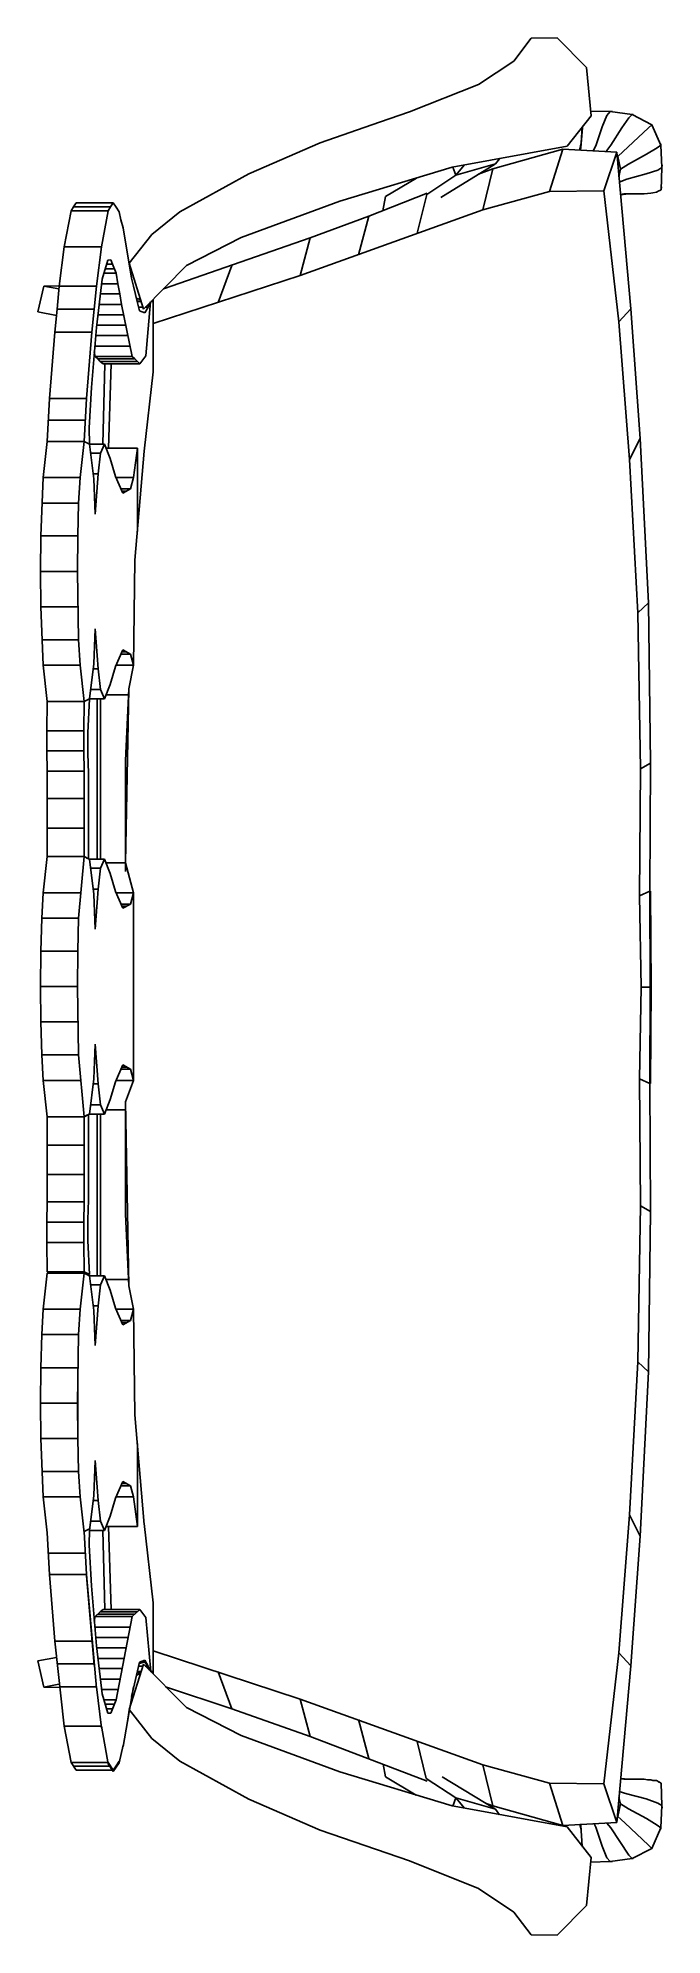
# Model space of a CAD drawing. Extents: x -0.9 to -0.33, y -0.88 to 0.84.
import ezdxf

# ---------------------------------------------------------------- set-up
doc = ezdxf.new("R2010")
doc.units = 0
doc.layers.get('0').update_dxf_attribs({"linetype": 'CONTINUOUS'})

msp = doc.modelspace()

# ---------------------------------------------------------------- linework, layer by layer
at = {"color": 7, "linetype": 'CONTINUOUS'}
for p, q in [((-0.4687, 0.8198), (-0.4529, 0.8405)), ((-0.4529, 0.8405), (-0.4293, 0.8407)), ((-0.4293, 0.8407), (-0.4027, 0.814)), ((-0.5007, 0.7985), (-0.4687, 0.8198)), ((-0.4027, 0.814), (-0.3985, 0.77)), ((-0.5635, 0.7735), (-0.5007, 0.7985)), ((-0.6447, 0.7454), (-0.5907, 0.7642)), ((-0.5907, 0.7642), (-0.5635, 0.7735)), ((-0.3985, 0.77), (-0.4202, 0.7424)), ((-0.4079, 0.7411), (-0.4063, 0.7594)), ((-0.4066, 0.7599), (-0.4076, 0.7456)), ((-0.4063, 0.7603), (-0.4066, 0.7599)), ((-0.4063, 0.7594), (-0.4063, 0.7603)), ((-0.3988, 0.7745), (-0.3992, 0.7748)), ((-0.3992, 0.7743), (-0.3814, 0.7739)), ((-0.3885, 0.7601), (-0.3943, 0.7428)), ((-0.3843, 0.7704), (-0.3885, 0.7601)), ((-0.3814, 0.7739), (-0.3843, 0.7704)), ((-0.3814, 0.7739), (-0.3794, 0.7741)), ((-0.3613, 0.7711), (-0.3814, 0.7739)), ((-0.3807, 0.7435), (-0.3707, 0.759)), ((-0.3743, 0.7331), (-0.3464, 0.7592)), ((-0.3707, 0.759), (-0.3642, 0.7683)), ((-0.3642, 0.7683), (-0.3613, 0.7711)), ((-0.3604, 0.7713), (-0.3613, 0.7711)), ((-0.3613, 0.7711), (-0.3435, 0.7618)), ((-0.3464, 0.7592), (-0.3435, 0.7618)), ((-0.3435, 0.7618), (-0.3432, 0.7622)), ((-0.3432, 0.7622), (-0.3435, 0.7618)), ((-0.3435, 0.7618), (-0.3354, 0.7435)), ((-0.7094, 0.7172), (-0.6447, 0.7454)), ((-0.4202, 0.7424), (-0.5247, 0.7234)), ((-0.4076, 0.7456), (-0.4092, 0.7387)), ((-0.4086, 0.7387), (-0.4079, 0.7411)), ((-0.3943, 0.7428), (-0.3966, 0.7381)), ((-0.3853, 0.7374), (-0.3807, 0.7435)), ((-0.3387, 0.7409), (-0.3484, 0.7351)), ((-0.3354, 0.7435), (-0.3387, 0.7409)), ((-0.3354, 0.7435), (-0.3354, 0.7446)), ((-0.3345, 0.7232), (-0.3354, 0.7435)), ((-0.535, 0.6958), (-0.4855, 0.7264)), ((-0.4855, 0.7264), (-0.5214, 0.7161)), ((-0.5214, 0.7161), (-0.5134, 0.7254)), ((-0.4244, 0.7398), (-0.4878, 0.7219)), ((-0.4817, 0.731), (-0.4855, 0.7264)), ((-0.4244, 0.7398), (-0.4364, 0.7012)), ((-0.3752, 0.737), (-0.4244, 0.7398)), ((-0.3869, 0.7019), (-0.3752, 0.737)), ((-0.3626, 0.5947), (-0.3752, 0.737)), ((-0.3749, 0.7331), (-0.3749, 0.7331)), ((-0.3749, 0.7331), (-0.3743, 0.7331)), ((-0.372, 0.7215), (-0.3743, 0.7331)), ((-0.3646, 0.726), (-0.372, 0.7215)), ((-0.3484, 0.7351), (-0.3646, 0.726)), ((-0.3342, 0.7252), (-0.3345, 0.7232)), ((-0.7721, 0.6829), (-0.7094, 0.7172)), ((-0.5247, 0.7234), (-0.6269, 0.6926)), ((-0.5852, 0.6969), (-0.557, 0.7135)), ((-0.5476, 0.6986), (-0.5214, 0.7161)), ((-0.524, 0.7234), (-0.5214, 0.7161)), ((-0.4878, 0.7219), (-0.5007, 0.717)), ((-0.4878, 0.7219), (-0.4969, 0.6846)), ((-0.3726, 0.7185), (-0.3739, 0.7189)), ((-0.372, 0.7215), (-0.3733, 0.7146)), ((-0.373, 0.7098), (-0.3662, 0.7126)), ((-0.3662, 0.7126), (-0.3487, 0.7172)), ((-0.3487, 0.7172), (-0.338, 0.7206)), ((-0.338, 0.7206), (-0.3345, 0.7232)), ((-0.3345, 0.7232), (-0.3351, 0.7027)), ((-0.8685, 0.6874), (-0.8663, 0.6909)), ((-0.8326, 0.6909), (-0.8663, 0.6909)), ((-0.8349, 0.6874), (-0.8326, 0.6909)), ((-0.83, 0.687), (-0.8326, 0.6909)), ((-0.6269, 0.6926), (-0.7162, 0.6594)), ((-0.5473, 0.6997), (-0.6004, 0.6788)), ((-0.5852, 0.6969), (-0.5878, 0.6837)), ((-0.5476, 0.6986), (-0.5564, 0.6635)), ((-0.4969, 0.6846), (-0.4364, 0.7012)), ((-0.4364, 0.7012), (-0.3869, 0.7019)), ((-0.3869, 0.7019), (-0.3733, 0.583)), ((-0.3688, 0.6993), (-0.372, 0.6986)), ((-0.372, 0.6982), (-0.3646, 0.6993)), ((-0.372, 0.6986), (-0.372, 0.6982)), ((-0.3503, 0.6993), (-0.3688, 0.6993)), ((-0.3442, 0.6997), (-0.3503, 0.6993)), ((-0.3426, 0.7001), (-0.3442, 0.6997)), ((-0.3393, 0.7006), (-0.3426, 0.7001)), ((-0.3371, 0.7019), (-0.3393, 0.7006)), ((-0.3361, 0.7021), (-0.3371, 0.7019)), ((-0.3361, 0.7021), (-0.3364, 0.7021)), ((-0.3364, 0.7021), (-0.3361, 0.7021)), ((-0.3351, 0.7027), (-0.3361, 0.7021)), ((-0.3361, 0.7021), (-0.3361, 0.7021)), ((-0.3351, 0.7027), (-0.3348, 0.7055)), ((-0.3348, 0.7053), (-0.3351, 0.7053)), ((-0.3351, 0.7053), (-0.3351, 0.7051)), ((-0.3351, 0.7051), (-0.3348, 0.7053)), ((-0.3348, 0.7055), (-0.3348, 0.7053)), ((-0.8708, 0.6837), (-0.877, 0.651)), ((-0.8708, 0.6837), (-0.8685, 0.6874)), ((-0.8372, 0.6837), (-0.8708, 0.6837)), ((-0.8685, 0.6874), (-0.8349, 0.6874)), ((-0.8433, 0.651), (-0.8372, 0.6837)), ((-0.8349, 0.6874), (-0.8372, 0.6837)), ((-0.8271, 0.6829), (-0.83, 0.687)), ((-0.8255, 0.6755), (-0.8271, 0.6829)), ((-0.8236, 0.6682), (-0.8255, 0.6755)), ((-0.7974, 0.6622), (-0.7721, 0.6829)), ((-0.6628, 0.6251), (-0.4969, 0.6846)), ((-0.6004, 0.6788), (-0.6538, 0.6592)), ((-0.6004, 0.6788), (-0.6098, 0.6438)), ((-0.8158, 0.6227), (-0.8236, 0.6682)), ((-0.8181, 0.6361), (-0.7974, 0.6622)), ((-0.6538, 0.6592), (-0.787, 0.613)), ((-0.7162, 0.6594), (-0.766, 0.6341)), ((-0.6628, 0.6251), (-0.6538, 0.6592)), ((-0.877, 0.651), (-0.8815, 0.6152)), ((-0.877, 0.651), (-0.8433, 0.651)), ((-0.8478, 0.6152), (-0.8433, 0.651)), ((-0.8375, 0.6391), (-0.8427, 0.6216)), ((-0.8346, 0.6393), (-0.8375, 0.6391)), ((-0.8333, 0.6352), (-0.8346, 0.6393)), ((-0.8478, 0.5779), (-0.8427, 0.6216)), ((-0.83, 0.627), (-0.8414, 0.627)), ((-0.8401, 0.6311), (-0.8317, 0.6311)), ((-0.8333, 0.6352), (-0.8388, 0.6352)), ((-0.83, 0.627), (-0.8333, 0.6352)), ((-0.8284, 0.6175), (-0.83, 0.627)), ((-0.8051, 0.5945), (-0.8181, 0.6361)), ((-0.8142, 0.6152), (-0.8158, 0.6227)), ((-0.766, 0.6341), (-0.8051, 0.5945)), ((-0.7964, 0.5813), (-0.6628, 0.6251)), ((-0.7372, 0.6005), (-0.7249, 0.6341)), ((-0.8954, 0.6154), (-0.9009, 0.5919)), ((-0.8815, 0.6156), (-0.8954, 0.6154)), ((-0.8954, 0.6154), (-0.8818, 0.6128)), ((-0.8834, 0.5945), (-0.8815, 0.6152)), ((-0.8815, 0.6152), (-0.8478, 0.6152)), ((-0.852, 0.5735), (-0.8478, 0.6152)), ((-0.8443, 0.6083), (-0.8265, 0.6083)), ((-0.8433, 0.6175), (-0.8284, 0.6175)), ((-0.8265, 0.6083), (-0.8284, 0.6175)), ((-0.8265, 0.6083), (-0.8249, 0.5988)), ((-0.8123, 0.6078), (-0.8142, 0.6152)), ((-0.8106, 0.6003), (-0.8123, 0.6078)), ((-0.8081, 0.6031), (-0.8116, 0.6044)), ((-0.7964, 0.5377), (-0.7964, 0.6033)), ((-0.9009, 0.5919), (-0.8841, 0.5886)), ((-0.8834, 0.5945), (-0.8857, 0.5735)), ((-0.8498, 0.5945), (-0.8834, 0.5945)), ((-0.8465, 0.5893), (-0.8229, 0.5893)), ((-0.8249, 0.5988), (-0.8456, 0.5988)), ((-0.8249, 0.5988), (-0.8152, 0.5515)), ((-0.8077, 0.6018), (-0.8113, 0.6018)), ((-0.811, 0.6014), (-0.8074, 0.6014)), ((-0.8106, 0.6003), (-0.8087, 0.593)), ((-0.8058, 0.5962), (-0.8097, 0.5962)), ((-0.8087, 0.593), (-0.8038, 0.5912)), ((-0.8038, 0.5912), (-0.8009, 0.5962)), ((-0.8009, 0.5962), (-0.8035, 0.5962)), ((-0.7987, 0.6011), (-0.8029, 0.5522)), ((-0.8009, 0.5962), (-0.7987, 0.6011)), ((-0.7983, 0.6014), (-0.7964, 0.6014)), ((-0.3733, 0.583), (-0.3626, 0.5947)), ((-0.3626, 0.5947), (-0.3539, 0.4771)), ((-0.8905, 0.5134), (-0.8857, 0.5735)), ((-0.8857, 0.5735), (-0.852, 0.5735)), ((-0.8569, 0.5134), (-0.852, 0.5735)), ((-0.8478, 0.5779), (-0.8524, 0.5233)), ((-0.8485, 0.5705), (-0.819, 0.5705)), ((-0.821, 0.5798), (-0.8478, 0.5798)), ((-0.3636, 0.458), (-0.3733, 0.583)), ((-0.8488, 0.5515), (-0.8498, 0.5556)), ((-0.8171, 0.561), (-0.8495, 0.561)), ((-0.8465, 0.5494), (-0.8488, 0.5515)), ((-0.8488, 0.5515), (-0.8152, 0.5515)), ((-0.8152, 0.5515), (-0.8129, 0.5494)), ((-0.8055, 0.5485), (-0.8029, 0.5522)), ((-0.8443, 0.547), (-0.8465, 0.5494)), ((-0.8129, 0.5494), (-0.8465, 0.5494)), ((-0.8417, 0.5449), (-0.8443, 0.547)), ((-0.8106, 0.547), (-0.8443, 0.547)), ((-0.842, 0.472), (-0.8401, 0.5449)), ((-0.8417, 0.5449), (-0.8084, 0.5449)), ((-0.8343, 0.5449), (-0.8368, 0.4683)), ((-0.8129, 0.5494), (-0.8106, 0.547)), ((-0.8106, 0.547), (-0.8084, 0.5449)), ((-0.8084, 0.5449), (-0.8055, 0.5485)), ((-0.8045, 0.4655), (-0.7964, 0.5377)), ((-0.8524, 0.5233), (-0.8543, 0.4866)), ((-0.8925, 0.4743), (-0.8905, 0.5134)), ((-0.8569, 0.5134), (-0.8905, 0.5134)), ((-0.8588, 0.4743), (-0.8569, 0.5134)), ((-0.8579, 0.4938), (-0.8915, 0.4938)), ((-0.854, 0.472), (-0.8543, 0.4866)), ((-0.896, 0.4416), (-0.8925, 0.4743)), ((-0.8925, 0.4743), (-0.8588, 0.4743)), ((-0.8624, 0.4416), (-0.8588, 0.4743)), ((-0.8588, 0.4743), (-0.854, 0.472)), ((-0.8566, 0.4731), (-0.8588, 0.4743)), ((-0.854, 0.472), (-0.8566, 0.4731)), ((-0.854, 0.472), (-0.8501, 0.4403)), ((-0.854, 0.472), (-0.8404, 0.472)), ((-0.8404, 0.472), (-0.844, 0.4636)), ((-0.8404, 0.472), (-0.8352, 0.459)), ((-0.8106, 0.4683), (-0.8391, 0.4683)), ((-0.8142, 0.4416), (-0.8106, 0.4683)), ((-0.8129, 0.3665), (-0.8045, 0.4655)), ((-0.8106, 0.4683), (-0.8106, 0.3926)), ((-0.3636, 0.458), (-0.3539, 0.4771)), ((-0.3539, 0.4771), (-0.3464, 0.3279)), ((-0.844, 0.4636), (-0.853, 0.4636)), ((-0.844, 0.4636), (-0.8462, 0.4448)), ((-0.8352, 0.459), (-0.8304, 0.4426)), ((-0.3561, 0.3186), (-0.3636, 0.458)), ((-0.8983, 0.3885), (-0.896, 0.4416)), ((-0.896, 0.4416), (-0.8624, 0.4416)), ((-0.8624, 0.4416), (-0.864, 0.4183)), ((-0.8507, 0.4448), (-0.8462, 0.4448)), ((-0.8501, 0.4403), (-0.8488, 0.4084)), ((-0.8462, 0.4448), (-0.8488, 0.4084)), ((-0.8304, 0.4426), (-0.8239, 0.4273)), ((-0.83, 0.4416), (-0.8142, 0.4416)), ((-0.8168, 0.4312), (-0.8255, 0.4312)), ((-0.8239, 0.4273), (-0.8168, 0.4312)), ((-0.8168, 0.4312), (-0.8142, 0.4416)), ((-0.864, 0.4183), (-0.8973, 0.4183)), ((-0.8647, 0.3885), (-0.864, 0.4183)), ((-0.8249, 0.4293), (-0.8203, 0.4293)), ((-0.8983, 0.3885), (-0.8986, 0.3564)), ((-0.8647, 0.3885), (-0.8983, 0.3885)), ((-0.865, 0.3564), (-0.8647, 0.3885)), ((-0.865, 0.3564), (-0.8986, 0.3564)), ((-0.8986, 0.3564), (-0.8983, 0.3243)), ((-0.864, 0.2943), (-0.865, 0.3564)), ((-0.3464, 0.3279), (-0.3561, 0.3186)), ((-0.3464, 0.3279), (-0.3445, 0.1821)), ((-0.8983, 0.3243), (-0.8647, 0.3243)), ((-0.896, 0.2712), (-0.8983, 0.3243)), ((-0.3536, 0.1772), (-0.3561, 0.3186)), ((-0.8973, 0.2943), (-0.864, 0.2943)), ((-0.864, 0.2943), (-0.8624, 0.2712)), ((-0.8488, 0.3042), (-0.8501, 0.2725)), ((-0.8462, 0.268), (-0.8488, 0.3042)), ((-0.8304, 0.2699), (-0.8271, 0.2777)), ((-0.8271, 0.2777), (-0.8239, 0.2852)), ((-0.8258, 0.2813), (-0.8168, 0.2813)), ((-0.8203, 0.2833), (-0.8249, 0.2833)), ((-0.8239, 0.2852), (-0.8168, 0.2813)), ((-0.8168, 0.2813), (-0.8142, 0.2712)), ((-0.8624, 0.2712), (-0.896, 0.2712)), ((-0.8925, 0.2382), (-0.896, 0.2712)), ((-0.8588, 0.2382), (-0.8624, 0.2712)), ((-0.8501, 0.2725), (-0.854, 0.2406)), ((-0.8507, 0.268), (-0.8462, 0.268)), ((-0.8462, 0.268), (-0.844, 0.249)), ((-0.8352, 0.2537), (-0.8304, 0.2699)), ((-0.8142, 0.2712), (-0.83, 0.2712)), ((-0.844, 0.249), (-0.853, 0.249)), ((-0.844, 0.249), (-0.8404, 0.2406)), ((-0.8404, 0.2406), (-0.8352, 0.2537)), ((-0.8391, 0.2442), (-0.8187, 0.2442)), ((-0.8213, 0.1845), (-0.8184, 0.2496)), ((-0.8928, 0.2117), (-0.8925, 0.2382)), ((-0.8588, 0.2382), (-0.8925, 0.2382)), ((-0.8592, 0.2117), (-0.8588, 0.2382)), ((-0.854, 0.2406), (-0.8588, 0.2382)), ((-0.8588, 0.2382), (-0.8566, 0.2395)), ((-0.854, 0.2406), (-0.8556, 0.2097)), ((-0.854, 0.2406), (-0.8404, 0.2406)), ((-0.8472, 0.095), (-0.8472, 0.2406)), ((-0.844, 0.2406), (-0.844, 0.095)), ((-0.8928, 0.1933), (-0.8928, 0.2117)), ((-0.8928, 0.2117), (-0.8592, 0.2117)), ((-0.8592, 0.1933), (-0.8592, 0.2117)), ((-0.8556, 0.2097), (-0.8556, 0.1914)), ((-0.8592, 0.1933), (-0.8928, 0.1933)), ((-0.8928, 0.1933), (-0.8925, 0.1748)), ((-0.8588, 0.1748), (-0.8592, 0.1933)), ((-0.855, 0.1729), (-0.8556, 0.1914)), ((-0.8925, 0.1748), (-0.8588, 0.1748)), ((-0.8925, 0.0974), (-0.8925, 0.1748)), ((-0.8588, 0.1748), (-0.8588, 0.0974)), ((-0.855, 0.0954), (-0.855, 0.1729)), ((-0.8213, 0.0838), (-0.8213, 0.1845)), ((-0.3545, 0.0616), (-0.3536, 0.1772)), ((-0.3536, 0.1772), (-0.3445, 0.1821)), ((-0.3445, 0.1821), (-0.3452, 0.0659)), ((-0.8925, 0.1502), (-0.8588, 0.1502)), ((-0.8588, 0.1233), (-0.8925, 0.1233)), ((-0.8925, 0.0974), (-0.896, 0.0646)), ((-0.8588, 0.0974), (-0.8925, 0.0974)), ((-0.8588, 0.0974), (-0.864, 0.0415)), ((-0.855, 0.0954), (-0.8588, 0.0974)), ((-0.8566, 0.0961), (-0.854, 0.095)), ((-0.855, 0.0954), (-0.8553, 0.0954)), ((-0.8501, 0.0633), (-0.854, 0.095)), ((-0.854, 0.095), (-0.8404, 0.095)), ((-0.853, 0.0868), (-0.844, 0.0868)), ((-0.8462, 0.0678), (-0.844, 0.0868)), ((-0.844, 0.0868), (-0.8404, 0.095)), ((-0.8404, 0.095), (-0.8352, 0.0821)), ((-0.8391, 0.0916), (-0.8213, 0.0916)), ((-0.8352, 0.0821), (-0.8304, 0.0657)), ((-0.8973, 0.0415), (-0.896, 0.0646)), ((-0.896, 0.0646), (-0.8624, 0.0646)), ((-0.8462, 0.0678), (-0.8507, 0.0678)), ((-0.8488, 0.0314), (-0.8501, 0.0633)), ((-0.8462, 0.0678), (-0.8488, 0.0314)), ((-0.8304, 0.0657), (-0.8271, 0.0581)), ((-0.8142, 0.0646), (-0.83, 0.0646)), ((-0.8271, 0.0581), (-0.8239, 0.0504)), ((-0.8255, 0.0543), (-0.8168, 0.0543)), ((-0.8203, 0.0523), (-0.8249, 0.0523)), ((-0.8239, 0.0504), (-0.8168, 0.0543)), ((-0.8168, 0.0543), (-0.8142, 0.0646)), ((-0.3452, 0.0659), (-0.3545, 0.0616)), ((-0.3532, -0.0212), (-0.3545, 0.0616)), ((-0.3452, 0.0659), (-0.3445, 0.0659)), ((-0.3452, 0.0659), (-0.3448, -0.0212)), ((-0.3445, 0.0659), (-0.3439, -0.0212)), ((-0.8983, 0.0116), (-0.8973, 0.0415)), ((-0.8973, 0.0415), (-0.864, 0.0415)), ((-0.864, 0.0415), (-0.8647, 0.0116)), ((-0.8983, 0.0116), (-0.8986, -0.0206)), ((-0.8647, 0.0116), (-0.8983, 0.0116)), ((-0.865, -0.0206), (-0.8647, 0.0116)), ((-0.865, -0.0206), (-0.8986, -0.0206)), ((-0.8986, -0.0206), (-0.8983, -0.0527)), ((-0.864, -0.0827), (-0.865, -0.0206)), ((-0.3532, -0.0212), (-0.3545, -0.1043)), ((-0.3439, -0.0212), (-0.3532, -0.0212)), ((-0.3448, -0.0212), (-0.3452, -0.1086)), ((-0.3445, -0.1086), (-0.3439, -0.0212)), ((-0.8983, -0.0527), (-0.8647, -0.0527)), ((-0.8973, -0.0827), (-0.8983, -0.0527)), ((-0.864, -0.0827), (-0.8973, -0.0827)), ((-0.8973, -0.0827), (-0.896, -0.1058)), ((-0.864, -0.0827), (-0.8588, -0.1388)), ((-0.8501, -0.1045), (-0.8488, -0.0728)), ((-0.8462, -0.109), (-0.8488, -0.0728)), ((-0.8239, -0.0917), (-0.8304, -0.1071)), ((-0.8258, -0.0956), (-0.8168, -0.0956)), ((-0.8203, -0.0937), (-0.8249, -0.0937)), ((-0.8168, -0.0956), (-0.8239, -0.0917)), ((-0.8142, -0.1058), (-0.8168, -0.0956)), ((-0.896, -0.1058), (-0.8624, -0.1058)), ((-0.896, -0.1058), (-0.8925, -0.1388)), ((-0.854, -0.1364), (-0.8501, -0.1045)), ((-0.8507, -0.109), (-0.8462, -0.109)), ((-0.844, -0.128), (-0.8462, -0.109)), ((-0.8304, -0.1071), (-0.8352, -0.1232)), ((-0.83, -0.1058), (-0.8142, -0.1058)), ((-0.3545, -0.1043), (-0.3536, -0.2198)), ((-0.3545, -0.1043), (-0.3452, -0.1086)), ((-0.3452, -0.1086), (-0.3445, -0.1086)), ((-0.3445, -0.2248), (-0.3452, -0.1086)), ((-0.855, -0.1368), (-0.8588, -0.1388)), ((-0.8566, -0.1375), (-0.8588, -0.1388)), ((-0.854, -0.1364), (-0.8566, -0.1375)), ((-0.8553, -0.1368), (-0.855, -0.1368)), ((-0.855, -0.2142), (-0.855, -0.1368)), ((-0.854, -0.1364), (-0.8404, -0.1364)), ((-0.844, -0.128), (-0.853, -0.128)), ((-0.8472, -0.1364), (-0.8472, -0.2832)), ((-0.8404, -0.1364), (-0.844, -0.128)), ((-0.844, -0.2832), (-0.844, -0.1364)), ((-0.8352, -0.1232), (-0.8404, -0.1364)), ((-0.8391, -0.1327), (-0.8213, -0.1327)), ((-0.8213, -0.2304), (-0.8213, -0.1252)), ((-0.8588, -0.1388), (-0.8925, -0.1388)), ((-0.8925, -0.1388), (-0.8925, -0.2162)), ((-0.8588, -0.2162), (-0.8588, -0.1388)), ((-0.8925, -0.1646), (-0.8588, -0.1646)), ((-0.8588, -0.1914), (-0.8925, -0.1914)), ((-0.8928, -0.2345), (-0.8925, -0.2162)), ((-0.8925, -0.2162), (-0.8588, -0.2162)), ((-0.8592, -0.2345), (-0.8588, -0.2162)), ((-0.855, -0.2142), (-0.8556, -0.2326)), ((-0.3561, -0.3613), (-0.3536, -0.2198)), ((-0.3536, -0.2198), (-0.3445, -0.2248)), ((-0.8928, -0.2531), (-0.8928, -0.2345)), ((-0.8928, -0.2345), (-0.8592, -0.2345)), ((-0.8592, -0.2531), (-0.8592, -0.2345)), ((-0.8556, -0.2326), (-0.8556, -0.2511)), ((-0.8184, -0.2925), (-0.8213, -0.2272)), ((-0.3445, -0.2248), (-0.3464, -0.3706)), ((-0.8925, -0.2796), (-0.8928, -0.2531)), ((-0.8592, -0.2531), (-0.8928, -0.2531)), ((-0.8588, -0.2796), (-0.8592, -0.2531)), ((-0.8556, -0.2511), (-0.854, -0.282)), ((-0.896, -0.3137), (-0.8925, -0.2809)), ((-0.8588, -0.2796), (-0.8925, -0.2796)), ((-0.8899, -0.2809), (-0.8925, -0.2796)), ((-0.8925, -0.2809), (-0.8588, -0.2809)), ((-0.8588, -0.2809), (-0.8624, -0.3137)), ((-0.8588, -0.2796), (-0.854, -0.282)), ((-0.854, -0.2832), (-0.8588, -0.2809)), ((-0.854, -0.282), (-0.8566, -0.282)), ((-0.8501, -0.3149), (-0.854, -0.2832)), ((-0.8404, -0.2832), (-0.854, -0.2832)), ((-0.853, -0.2914), (-0.844, -0.2914)), ((-0.8462, -0.3104), (-0.844, -0.2914)), ((-0.844, -0.2914), (-0.8404, -0.2832)), ((-0.8404, -0.2832), (-0.8352, -0.2962)), ((-0.8391, -0.2867), (-0.8187, -0.2867)), ((-0.8352, -0.2962), (-0.8304, -0.3126)), ((-0.896, -0.3137), (-0.8973, -0.3367)), ((-0.8624, -0.3137), (-0.896, -0.3137)), ((-0.8624, -0.3137), (-0.864, -0.3367)), ((-0.8462, -0.3104), (-0.8507, -0.3104)), ((-0.8488, -0.3466), (-0.8501, -0.3149)), ((-0.8462, -0.3104), (-0.8488, -0.3466)), ((-0.8304, -0.3126), (-0.8239, -0.3277)), ((-0.8142, -0.3137), (-0.83, -0.3137)), ((-0.8255, -0.324), (-0.8168, -0.324)), ((-0.8203, -0.3257), (-0.8249, -0.3257)), ((-0.8239, -0.3277), (-0.8168, -0.324)), ((-0.8168, -0.324), (-0.8142, -0.3137)), ((-0.8983, -0.3667), (-0.8973, -0.3367)), ((-0.8973, -0.3367), (-0.864, -0.3367)), ((-0.864, -0.3367), (-0.865, -0.3988)), ((-0.3561, -0.3613), (-0.3636, -0.5004)), ((-0.3464, -0.3706), (-0.3561, -0.3613)), ((-0.8986, -0.3988), (-0.8983, -0.3667)), ((-0.8983, -0.3667), (-0.8647, -0.3667)), ((-0.8647, -0.431), (-0.8647, -0.3667)), ((-0.3539, -0.5198), (-0.3464, -0.3706)), ((-0.865, -0.3988), (-0.8986, -0.3988)), ((-0.8983, -0.431), (-0.8986, -0.3988)), ((-0.865, -0.3988), (-0.8647, -0.431)), ((-0.8045, -0.509), (-0.8129, -0.4094)), ((-0.8647, -0.431), (-0.8983, -0.431)), ((-0.8983, -0.431), (-0.896, -0.484)), ((-0.864, -0.4609), (-0.8647, -0.431)), ((-0.8106, -0.511), (-0.8106, -0.4355)), ((-0.8973, -0.4609), (-0.864, -0.4609)), ((-0.8624, -0.484), (-0.864, -0.4609)), ((-0.8488, -0.451), (-0.8501, -0.4827)), ((-0.8488, -0.451), (-0.8462, -0.4873)), ((-0.8304, -0.4851), (-0.8239, -0.47)), ((-0.8258, -0.4739), (-0.8168, -0.4739)), ((-0.8249, -0.4719), (-0.8203, -0.4719)), ((-0.8168, -0.4739), (-0.8239, -0.47)), ((-0.8168, -0.4739), (-0.8142, -0.484)), ((-0.896, -0.484), (-0.8624, -0.484)), ((-0.8925, -0.5168), (-0.896, -0.484)), ((-0.8624, -0.484), (-0.8588, -0.5168)), ((-0.8501, -0.4827), (-0.854, -0.5144)), ((-0.8462, -0.4873), (-0.8507, -0.4873)), ((-0.8462, -0.4873), (-0.844, -0.5062)), ((-0.8352, -0.5015), (-0.8304, -0.4851)), ((-0.8142, -0.484), (-0.83, -0.484)), ((-0.8142, -0.484), (-0.8106, -0.511)), ((-0.854, -0.5131), (-0.8588, -0.5155)), ((-0.8588, -0.5155), (-0.8569, -0.5545)), ((-0.854, -0.5131), (-0.8543, -0.5284)), ((-0.8543, -0.5146), (-0.854, -0.5144)), ((-0.854, -0.5144), (-0.8404, -0.5144)), ((-0.844, -0.5062), (-0.853, -0.5062)), ((-0.8404, -0.5144), (-0.844, -0.5062)), ((-0.8401, -0.5862), (-0.842, -0.5144)), ((-0.8404, -0.5144), (-0.8352, -0.5015)), ((-0.8106, -0.511), (-0.8391, -0.511)), ((-0.8368, -0.511), (-0.8343, -0.5862)), ((-0.7964, -0.5802), (-0.8045, -0.5082)), ((-0.8045, -0.5082), (-0.8045, -0.509)), ((-0.3636, -0.5004), (-0.3733, -0.6255)), ((-0.3636, -0.5004), (-0.3539, -0.5198)), ((-0.8925, -0.5168), (-0.8925, -0.5168)), ((-0.8905, -0.5545), (-0.8925, -0.5168)), ((-0.8543, -0.5278), (-0.8524, -0.5647)), ((-0.3626, -0.6373), (-0.3539, -0.5198)), ((-0.8915, -0.5351), (-0.8579, -0.5351)), ((-0.8569, -0.5545), (-0.8905, -0.5545)), ((-0.8857, -0.6149), (-0.8905, -0.5545)), ((-0.8569, -0.5545), (-0.8478, -0.6578)), ((-0.8498, -0.6369), (-0.8569, -0.5558)), ((-0.8524, -0.5647), (-0.8478, -0.6192)), ((-0.7964, -0.6447), (-0.7964, -0.5802)), ((-0.8488, -0.5927), (-0.8498, -0.597)), ((-0.8495, -0.6022), (-0.8171, -0.6022)), ((-0.8488, -0.5927), (-0.8443, -0.5884)), ((-0.8488, -0.5927), (-0.8152, -0.5927)), ((-0.8129, -0.5906), (-0.8465, -0.5906)), ((-0.8443, -0.5884), (-0.8417, -0.5862)), ((-0.8443, -0.5884), (-0.8106, -0.5884)), ((-0.8084, -0.5862), (-0.8417, -0.5862)), ((-0.83, -0.6682), (-0.8152, -0.5927)), ((-0.8152, -0.5927), (-0.8084, -0.5862)), ((-0.8084, -0.5862), (-0.8055, -0.5899)), ((-0.8055, -0.5899), (-0.8029, -0.5936)), ((-0.8029, -0.5936), (-0.7983, -0.6425)), ((-0.877, -0.6923), (-0.8857, -0.6149)), ((-0.8857, -0.6149), (-0.852, -0.6149)), ((-0.819, -0.6117), (-0.8485, -0.6117)), ((-0.8478, -0.6192), (-0.8427, -0.6628)), ((-0.8841, -0.63), (-0.9009, -0.633)), ((-0.9009, -0.633), (-0.8954, -0.6568)), ((-0.8834, -0.6356), (-0.8498, -0.6356)), ((-0.8478, -0.6212), (-0.821, -0.6212)), ((-0.8229, -0.6307), (-0.8465, -0.6307)), ((-0.8181, -0.6772), (-0.8051, -0.6358)), ((-0.8087, -0.6341), (-0.8142, -0.6578)), ((-0.8087, -0.6341), (-0.8038, -0.6324)), ((-0.8038, -0.6337), (-0.8087, -0.6354)), ((-0.8051, -0.6358), (-0.766, -0.6753)), ((-0.8038, -0.6324), (-0.8009, -0.6376)), ((-0.8009, -0.6389), (-0.8038, -0.6337)), ((-0.7964, -0.6238), (-0.6628, -0.6678)), ((-0.3733, -0.6255), (-0.3869, -0.7445)), ((-0.3752, -0.7797), (-0.3626, -0.6373)), ((-0.3733, -0.6255), (-0.3626, -0.6373)), ((-0.8818, -0.6542), (-0.8954, -0.6568)), ((-0.8456, -0.6399), (-0.8249, -0.6399)), ((-0.8265, -0.6494), (-0.8443, -0.6494)), ((-0.8113, -0.6458), (-0.8081, -0.6447)), ((-0.8077, -0.6438), (-0.811, -0.6438)), ((-0.8106, -0.6425), (-0.8074, -0.6425)), ((-0.8058, -0.6376), (-0.8093, -0.6376)), ((-0.8009, -0.6376), (-0.8035, -0.6376)), ((-0.8009, -0.6376), (-0.7983, -0.6425)), ((-0.7996, -0.6414), (-0.8009, -0.6389)), ((-0.7983, -0.6425), (-0.7987, -0.6425)), ((-0.7987, -0.6425), (-0.7964, -0.6425)), ((-0.7987, -0.6425), (-0.7987, -0.6427)), ((-0.7249, -0.6766), (-0.7372, -0.643)), ((-0.8954, -0.6568), (-0.8815, -0.6572)), ((-0.8478, -0.6565), (-0.8815, -0.6565)), ((-0.8478, -0.6565), (-0.8433, -0.6936)), ((-0.8433, -0.6589), (-0.8284, -0.6589)), ((-0.8375, -0.6803), (-0.8427, -0.6628)), ((-0.8414, -0.6682), (-0.83, -0.6682)), ((-0.83, -0.6682), (-0.8346, -0.6805)), ((-0.8142, -0.6565), (-0.8236, -0.7107)), ((-0.8158, -0.6654), (-0.8142, -0.6578)), ((-0.7249, -0.6766), (-0.7851, -0.6565)), ((-0.4969, -0.7273), (-0.6628, -0.6678)), ((-0.6628, -0.6678), (-0.6538, -0.7016)), ((-0.8317, -0.6723), (-0.8401, -0.6723)), ((-0.8388, -0.6764), (-0.8333, -0.6764)), ((-0.8375, -0.6803), (-0.8346, -0.6805)), ((-0.8197, -0.688), (-0.8181, -0.6777)), ((-0.7974, -0.7033), (-0.8181, -0.6772)), ((-0.766, -0.6753), (-0.7162, -0.7007)), ((-0.6538, -0.7016), (-0.7249, -0.6766)), ((-0.6004, -0.7215), (-0.6098, -0.6863)), ((-0.8708, -0.7251), (-0.877, -0.6923)), ((-0.8433, -0.6923), (-0.877, -0.6923)), ((-0.8433, -0.6923), (-0.8372, -0.7264)), ((-0.7721, -0.724), (-0.7974, -0.7033)), ((-0.7162, -0.7007), (-0.6269, -0.7337)), ((-0.6538, -0.7016), (-0.5473, -0.7422)), ((-0.5483, -0.7396), (-0.5564, -0.7061)), ((-0.8236, -0.7094), (-0.8271, -0.7255)), ((-0.8372, -0.7251), (-0.8708, -0.7251)), ((-0.8708, -0.7251), (-0.8663, -0.7322)), ((-0.8349, -0.7286), (-0.8685, -0.7286)), ((-0.8663, -0.7322), (-0.8326, -0.7322)), ((-0.8372, -0.7251), (-0.8326, -0.7322)), ((-0.8372, -0.7264), (-0.8326, -0.7335)), ((-0.8326, -0.7322), (-0.83, -0.7281)), ((-0.8326, -0.7335), (-0.83, -0.7294)), ((-0.83, -0.7281), (-0.8271, -0.724)), ((-0.83, -0.7294), (-0.8271, -0.7255)), ((-0.7094, -0.7585), (-0.7721, -0.724)), ((-0.6269, -0.7337), (-0.5247, -0.7646)), ((-0.5874, -0.7266), (-0.5852, -0.7383)), ((-0.5852, -0.7383), (-0.5574, -0.7549)), ((-0.5483, -0.7396), (-0.5214, -0.7573)), ((-0.5337, -0.7383), (-0.4855, -0.7676)), ((-0.4878, -0.7646), (-0.4969, -0.7273)), ((-0.4969, -0.7273), (-0.4364, -0.7439)), ((-0.3646, -0.7404), (-0.372, -0.7398)), ((-0.372, -0.74), (-0.3688, -0.7404)), ((-0.3688, -0.7404), (-0.3503, -0.7404)), ((-0.3503, -0.7404), (-0.3474, -0.7409)), ((-0.524, -0.7648), (-0.5214, -0.7573)), ((-0.5214, -0.7573), (-0.5134, -0.7667)), ((-0.5214, -0.7573), (-0.4855, -0.7676)), ((-0.4244, -0.7825), (-0.4364, -0.7439)), ((-0.4364, -0.7439), (-0.3869, -0.7445)), ((-0.3869, -0.7445), (-0.3752, -0.7797)), ((-0.3733, -0.7566), (-0.372, -0.7626)), ((-0.3662, -0.7538), (-0.373, -0.7514)), ((-0.3487, -0.7583), (-0.3662, -0.7538)), ((-0.3474, -0.7409), (-0.3442, -0.7409)), ((-0.3442, -0.7409), (-0.3426, -0.7415)), ((-0.3426, -0.7415), (-0.3393, -0.7417)), ((-0.3393, -0.7417), (-0.3351, -0.7441)), ((-0.3374, -0.743), (-0.3361, -0.7432)), ((-0.3361, -0.7432), (-0.3361, -0.7437)), ((-0.3351, -0.7441), (-0.3345, -0.7644)), ((-0.3351, -0.7465), (-0.3348, -0.7465)), ((-0.3348, -0.7465), (-0.3351, -0.7467)), ((-0.6447, -0.7868), (-0.7094, -0.7585)), ((-0.5247, -0.7646), (-0.4897, -0.7708)), ((-0.4878, -0.7646), (-0.4946, -0.7622)), ((-0.4897, -0.7708), (-0.4551, -0.7773)), ((-0.4244, -0.7825), (-0.4878, -0.7646)), ((-0.4855, -0.7676), (-0.4817, -0.7726)), ((-0.3743, -0.7743), (-0.3749, -0.7745)), ((-0.3749, -0.7745), (-0.3749, -0.7745)), ((-0.3743, -0.7743), (-0.372, -0.7626)), ((-0.3681, -0.7801), (-0.3743, -0.7743)), ((-0.372, -0.7626), (-0.3646, -0.7674)), ((-0.3646, -0.7674), (-0.3484, -0.7762)), ((-0.338, -0.762), (-0.3487, -0.7583)), ((-0.3345, -0.7644), (-0.338, -0.762)), ((-0.3354, -0.7846), (-0.3345, -0.7644)), ((-0.3345, -0.7644), (-0.3342, -0.7663)), ((-0.5635, -0.8146), (-0.6447, -0.7868)), ((-0.4551, -0.7773), (-0.4202, -0.7836)), ((-0.3752, -0.7797), (-0.4244, -0.7825)), ((-0.4202, -0.7836), (-0.3985, -0.8114)), ((-0.4076, -0.7868), (-0.4089, -0.7816)), ((-0.4089, -0.7816), (-0.4082, -0.7816)), ((-0.4082, -0.7816), (-0.4079, -0.7823)), ((-0.4079, -0.7823), (-0.4066, -0.8012)), ((-0.3943, -0.784), (-0.3959, -0.781)), ((-0.3885, -0.8012), (-0.3943, -0.784)), ((-0.3843, -0.7803), (-0.3807, -0.7846)), ((-0.3807, -0.7846), (-0.3642, -0.8094)), ((-0.3464, -0.8004), (-0.3681, -0.7801)), ((-0.3484, -0.7762), (-0.3387, -0.7821)), ((-0.3354, -0.7846), (-0.3435, -0.8032)), ((-0.3387, -0.7821), (-0.3354, -0.7846)), ((-0.3354, -0.7846), (-0.3354, -0.7857)), ((-0.4066, -0.8012), (-0.4063, -0.8017)), ((-0.4063, -0.8017), (-0.4063, -0.8008)), ((-0.3843, -0.8118), (-0.3885, -0.8012)), ((-0.3642, -0.8094), (-0.3613, -0.8125)), ((-0.3435, -0.8032), (-0.3613, -0.8125)), ((-0.3464, -0.8004), (-0.3435, -0.8032)), ((-0.3435, -0.8032), (-0.3432, -0.8034)), ((-0.3432, -0.8034), (-0.3435, -0.8032)), ((-0.5007, -0.8396), (-0.5635, -0.8146)), ((-0.3985, -0.8114), (-0.4027, -0.8552)), ((-0.3814, -0.815), (-0.3992, -0.8157)), ((-0.3814, -0.815), (-0.3843, -0.8118)), ((-0.3613, -0.8125), (-0.3814, -0.815)), ((-0.3814, -0.815), (-0.3794, -0.8153)), ((-0.3613, -0.8125), (-0.3604, -0.8125)), ((-0.3604, -0.8125), (-0.3613, -0.8125)), ((-0.4687, -0.8612), (-0.5007, -0.8396)), ((-0.4529, -0.8817), (-0.4687, -0.8612)), ((-0.4027, -0.8552), (-0.4293, -0.8819)), ((-0.4293, -0.8819), (-0.4529, -0.8817))]:
    msp.add_line(p, q, dxfattribs=at)
msp.add_lwpolyline([(-0.8129, -0.4094), (-0.8142, -0.3137), (-0.8184, -0.2925), (-0.8213, -0.1252), (-0.8142, -0.1058), (-0.8142, 0.0646), (-0.8213, 0.0916), (-0.8184, 0.2496), (-0.8142, 0.2712), (-0.8129, 0.3665)])

doc.saveas('drawing.dxf')
